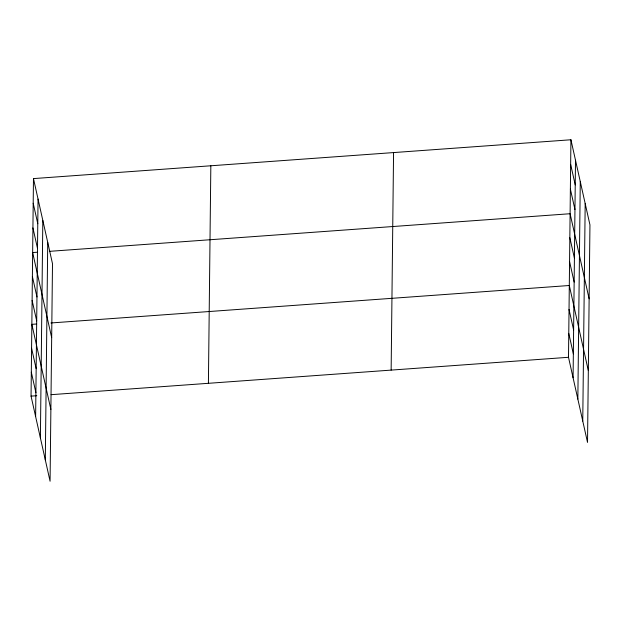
<?xml version="1.0" encoding="UTF-8"?>
<svg xmlns="http://www.w3.org/2000/svg" width="621" height="621" viewBox="0 0 621 621"><rect width="100%" height="100%" fill="white"/><g stroke="black" fill="none" stroke-linecap="round" stroke-linejoin="round"><path stroke-width="0.93" d="M33.472 178.592L52.498 263.708L50.076 481.236L31.05 396.128L33.472 178.592L570.924 139.764L589.95 224.872L587.528 442.408L568.502 357.292L570.924 139.764M35.63 416.606L38.052 199.077M40.396 437.937L42.818 220.408M45.31 459.913L47.732 242.376M208.408 383.312L210.837 165.784M391.145 370.108L393.567 152.58M573.082 377.778L575.504 160.249M577.848 399.101L580.27 181.573M582.754 421.077L585.184 203.548M37.415 252.211L32.649 252.553L51.675 337.669M49.812 251.319L570.101 213.725L589.127 298.833M36.616 323.999L31.85 324.341L50.875 409.449M50.922 322.967L569.302 285.505L588.328 370.621M31.05 396.128L36.771 395.717M51.077 394.677L568.502 357.292M570.652 164.418L575.232 184.903M570.373 189.071L574.953 209.549M569.837 237.649L574.409 258.134M569.566 261.581L574.146 282.066M569.03 309.437L573.61 329.922M568.766 333.368L573.346 353.846M33.2 203.246L37.78 223.731M32.929 227.899L37.501 248.384M32.385 276.485L36.965 296.97M32.113 300.417L36.693 320.894M31.586 348.272L36.165 368.75M31.314 372.196L35.894 392.682"/></g></svg>
